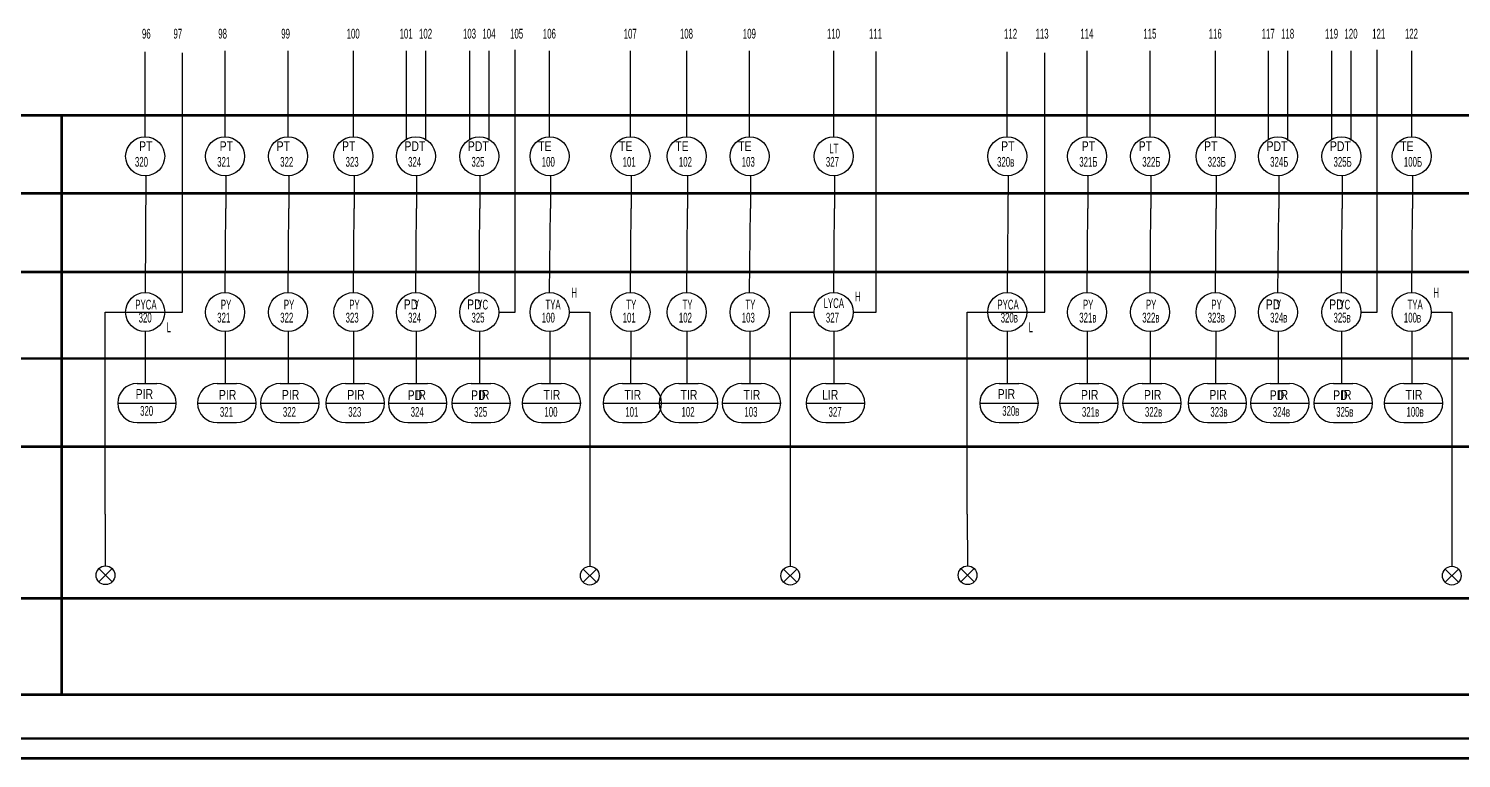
# Model space of a CAD drawing. Extents: x 0 to 3219, y 0 to 555.
# Drawn here: x 1653.7 to 2020.5, y -0.1 to 186.7 of the extents above; entities that cross this region are included whole.
import ezdxf

# ---------------------------------------------------------------- set-up
doc = ezdxf.new("R2010")
doc.units = 0
doc.header["$MEASUREMENT"] = 0
doc.layers.add('1', color=7, linetype='CONTINUOUS')
doc.layers.add('2', color=7, linetype='CONTINUOUS')
doc.styles.add('стиль1', font='MDM_Win.shx', dxfattribs={"width": 0.5})

msp = doc.modelspace()

# ---------------------------------------------------------------- linework, layer by layer
at = {"layer": '1', "lineweight": 30}
for p, q in [((1671.67, 48.45), (1675.07, 45.05)), ((1671.67, 45.05), (1675.07, 48.45)), ((1795.66, 48.34), (1799.05, 44.95)), ((1795.66, 44.95), (1799.05, 48.34)), ((1847, 48.34), (1850.39, 44.95)), ((1847, 44.95), (1850.39, 48.34)), ((1892.42, 48.45), (1895.81, 45.05)), ((1892.42, 45.05), (1895.81, 48.45)), ((2016.4, 48.34), (2019.8, 44.95)), ((2016.4, 44.95), (2019.8, 48.34))]:
    msp.add_line(p, q, dxfattribs=at)
for centre in [(1673.37, 46.75), (1797.36, 46.65), (1848.7, 46.65), (1894.11, 46.75), (2018.1, 46.65)]:
    msp.add_circle(centre, 2.4, dxfattribs=at)
at = {"layer": '2', "lineweight": 30}
for p, q in [((1683.53, 159.02), (1683.53, 180.8)), ((1693.1, 114.13), (1693.1, 180.53)), ((1703.98, 159.02), (1703.98, 181)), ((1720.11, 159.02), (1720.11, 181)), ((1736.85, 159.02), (1736.85, 181)), ((1750.4, 158.48), (1750.4, 181)), ((1755.39, 158.03), (1755.39, 181)), ((1766.64, 158.48), (1766.64, 181)), ((1771.62, 158.03), (1771.62, 181)), ((1778.27, 114.13), (1778.27, 181.26)), ((1787.09, 159.02), (1787.09, 181)), ((1807.8, 159.02), (1807.8, 181)), ((1822.19, 159.02), (1822.19, 181)), ((1838.3, 159.02), (1838.3, 181)), ((1859.83, 159.02), (1859.83, 181)), ((1870.71, 114.13), (1870.71, 180.88)), ((1904.27, 159.02), (1904.27, 180.8)), ((1913.85, 114.13), (1913.85, 180.53)), ((1924.72, 159.02), (1924.72, 181)), ((1940.85, 159.02), (1940.85, 181)), ((1957.6, 159.02), (1957.6, 181)), ((1971.15, 158.48), (1971.15, 181)), ((1976.13, 158.03), (1976.13, 181)), ((1987.38, 158.48), (1987.38, 181)), ((1992.36, 158.03), (1992.36, 181)), ((1999.01, 114.13), (1999.01, 181.26)), ((2007.83, 159.02), (2007.83, 181)), ((1683.72, 149.04), (1683.53, 119.13)), ((1704.17, 149.04), (1704.17, 140.67)), ((1720.29, 149.04), (1720.29, 140.67)), ((1737.04, 149.04), (1737.04, 140.67)), ((1753.03, 149.04), (1753.03, 140.67)), ((1769.26, 149.04), (1769.26, 140.67)), ((1787.27, 149.04), (1787.27, 140.67)), ((1807.99, 149.04), (1807.99, 140.67)), ((1822.38, 149.04), (1822.38, 140.67)), ((1838.49, 149.04), (1838.49, 140.67)), ((1860.01, 149.04), (1860.01, 140.67)), ((1904.46, 149.04), (1904.27, 119.13)), ((1924.91, 149.04), (1924.91, 140.67)), ((1941.04, 149.04), (1941.04, 140.67)), ((1957.78, 149.04), (1957.78, 140.67)), ((1973.77, 149.04), (1973.77, 140.67)), ((1990.01, 149.04), (1990.01, 140.67)), ((2008.02, 149.04), (2008.02, 140.67)), ((1703.98, 119.13), (1704.17, 140.67)), ((1720.11, 119.13), (1720.29, 140.67)), ((1736.85, 119.13), (1737.04, 140.67)), ((1752.84, 119.13), (1753.03, 140.67)), ((1769.08, 119.13), (1769.26, 140.67)), ((1787.09, 119.13), (1787.27, 140.67)), ((1807.8, 119.13), (1807.99, 140.67)), ((1822.19, 119.13), (1822.38, 140.67)), ((1838.3, 119.13), (1838.49, 140.67)), ((1859.83, 119.13), (1860.01, 140.67)), ((1924.72, 119.13), (1924.91, 140.67)), ((1940.85, 119.13), (1941.04, 140.67)), ((1957.6, 119.13), (1957.78, 140.67)), ((1973.59, 119.13), (1973.77, 140.67)), ((1989.82, 119.13), (1990.01, 140.67)), ((2007.83, 119.13), (2008.02, 140.67)), ((1673.24, 62.37), (1673.24, 114.13)), ((1673.24, 114.13), (1678.53, 114.13)), ((1678.53, 114.13), (1688.53, 114.13)), ((1688.53, 114.13), (1693.1, 114.13)), ((1774.08, 114.13), (1778.27, 114.13)), ((1792.09, 114.13), (1792.09, 114.13)), ((1792.09, 114.13), (1797.36, 114.13)), ((1797.36, 114.13), (1797.36, 49.05)), ((1812.8, 114.13), (1812.8, 114.13)), ((1827.19, 114.13), (1827.19, 114.13)), ((1843.3, 114.13), (1843.3, 114.13)), ((1848.7, 114.13), (1848.7, 49.05)), ((1848.7, 114.13), (1854.83, 114.13)), ((1864.83, 114.13), (1864.83, 114.13)), ((1864.83, 114.13), (1870.71, 114.13)), ((1893.98, 62.37), (1893.98, 114.13)), ((1893.98, 114.13), (1899.27, 114.13)), ((1899.27, 114.13), (1909.27, 114.13)), ((1909.27, 114.13), (1913.85, 114.13)), ((1994.82, 114.13), (1999.01, 114.13)), ((2012.83, 114.13), (2012.83, 114.13)), ((2012.83, 114.13), (2018.1, 114.13)), ((2018.1, 114.13), (2018.1, 49.05)), ((1683.53, 109.13), (1683.53, 95.84)), ((1704.1, 95.84), (1704.11, 109.13)), ((1720.22, 95.84), (1720.23, 109.13)), ((1736.97, 95.84), (1736.98, 109.13)), ((1752.96, 95.84), (1752.97, 109.13)), ((1769.19, 95.84), (1769.2, 109.13)), ((1787.2, 95.84), (1787.21, 109.13)), ((1807.92, 95.84), (1807.93, 109.13)), ((1822.31, 95.84), (1822.31, 109.13)), ((1838.42, 95.84), (1838.43, 109.13)), ((1859.94, 95.84), (1859.95, 109.13)), ((1904.27, 109.13), (1904.27, 95.84)), ((1924.84, 95.84), (1924.85, 109.13)), ((1940.97, 95.84), (1940.97, 109.13)), ((1957.71, 95.84), (1957.72, 109.13)), ((1973.7, 95.84), (1973.71, 109.13)), ((1989.94, 95.84), (1989.95, 109.13)), ((2007.95, 95.84), (2007.95, 109.13)), ((1681.49, 95.84), (1686.49, 95.84)), ((1701.94, 95.84), (1706.94, 95.84)), ((1718.07, 95.84), (1723.07, 95.84)), ((1734.81, 95.84), (1739.81, 95.84)), ((1750.8, 95.84), (1755.8, 95.84)), ((1767.04, 95.84), (1772.04, 95.84)), ((1785.05, 95.84), (1790.05, 95.84)), ((1805.76, 95.84), (1810.76, 95.84)), ((1820.15, 95.84), (1825.15, 95.84)), ((1836.26, 95.84), (1841.26, 95.84)), ((1857.79, 95.84), (1862.79, 95.84)), ((1902.23, 95.84), (1907.23, 95.84)), ((1922.68, 95.84), (1927.68, 95.84)), ((1938.81, 95.84), (1943.81, 95.84)), ((1955.56, 95.84), (1960.56, 95.84)), ((1971.55, 95.84), (1976.55, 95.84)), ((1987.78, 95.84), (1992.78, 95.84)), ((2005.79, 95.84), (2010.79, 95.84)), ((1676.49, 90.84), (1691.49, 90.84)), ((1696.94, 90.84), (1711.94, 90.84)), ((1713.07, 90.84), (1728.07, 90.84)), ((1729.81, 90.84), (1744.81, 90.84)), ((1745.8, 90.84), (1760.8, 90.84)), ((1762.04, 90.84), (1777.04, 90.84)), ((1780.05, 90.84), (1795.05, 90.84)), ((1800.76, 90.84), (1815.76, 90.84)), ((1815.15, 90.84), (1830.15, 90.84)), ((1831.26, 90.84), (1846.26, 90.84)), ((1852.79, 90.84), (1867.79, 90.84)), ((1897.23, 90.84), (1912.23, 90.84)), ((1917.68, 90.84), (1932.68, 90.84)), ((1933.81, 90.84), (1948.81, 90.84)), ((1950.56, 90.84), (1965.56, 90.84)), ((1966.55, 90.84), (1981.55, 90.84)), ((1982.78, 90.84), (1997.78, 90.84)), ((2000.79, 90.84), (2015.79, 90.84)), ((1681.49, 85.84), (1686.49, 85.84)), ((1701.94, 85.84), (1706.94, 85.84)), ((1718.07, 85.84), (1723.07, 85.84)), ((1734.81, 85.84), (1739.81, 85.84)), ((1750.8, 85.84), (1755.8, 85.84)), ((1767.04, 85.84), (1772.04, 85.84)), ((1785.05, 85.84), (1790.05, 85.84)), ((1805.76, 85.84), (1810.76, 85.84)), ((1820.15, 85.84), (1825.15, 85.84)), ((1836.26, 85.84), (1841.26, 85.84)), ((1857.79, 85.84), (1862.79, 85.84)), ((1902.23, 85.84), (1907.23, 85.84)), ((1922.68, 85.84), (1927.68, 85.84)), ((1938.81, 85.84), (1943.81, 85.84)), ((1955.56, 85.84), (1960.56, 85.84)), ((1971.55, 85.84), (1976.55, 85.84)), ((1987.78, 85.84), (1992.78, 85.84)), ((2005.79, 85.84), (2010.79, 85.84)), ((1673.24, 62.37), (1673.31, 49.15)), ((1893.98, 62.37), (1894.05, 49.15))]:
    msp.add_line(p, q, dxfattribs=at)
at = {"layer": '2', "lineweight": 80}
for p, q in [((34.49, 164.47), (2402.37, 164.6)), ((1662.16, 16.2), (1662.16, 164.47)), ((34.49, 144.47), (2402.37, 144.6)), ((34.49, 124.47), (2272.23, 124.47)), ((34.49, 102.2), (2402.37, 102.33)), ((34.49, 79.69), (2272.23, 79.69)), ((34.76, 40.88), (3005.63, 40.88)), ((34.49, 16.2), (2272.23, 16.2)), ((0, 0), (2476.67, -0.12))]:
    msp.add_line(p, q, dxfattribs=at)
at = {"layer": '2', "lineweight": 80, "ltscale": 100}
msp.add_line((3213.28, 4.85), (20, 5), dxfattribs=at)
at = {"layer": '2', "lineweight": 30}
for centre in [(1683.53, 154.02), (1703.98, 154.02), (1720.11, 154.02), (1736.85, 154.02), (1752.84, 154.02), (1769.08, 154.02), (1787.09, 154.02), (1807.8, 154.02), (1822.19, 154.02), (1838.3, 154.02), (1859.83, 154.02), (1904.27, 154.02), (1924.72, 154.02), (1940.85, 154.02), (1957.6, 154.02), (1973.59, 154.02), (1989.82, 154.02), (2007.83, 154.02), (1683.53, 114.13), (1703.98, 114.13), (1720.11, 114.13), (1736.85, 114.13), (1752.84, 114.13), (1769.08, 114.13), (1787.09, 114.13), (1807.8, 114.13), (1822.19, 114.13), (1838.3, 114.13), (1859.83, 114.13), (1904.27, 114.13), (1924.72, 114.13), (1940.85, 114.13), (1957.6, 114.13), (1973.59, 114.13), (1989.82, 114.13), (2007.83, 114.13)]:
    msp.add_circle(centre, 5, dxfattribs=at)
for centre, start, end in [((1681.49, 90.84), 90, 270), ((1686.49, 90.84), 270, 90), ((1701.94, 90.84), 90, 270), ((1706.94, 90.84), 270, 90), ((1718.07, 90.84), 90, 270), ((1723.07, 90.84), 270, 90), ((1734.81, 90.84), 90, 270), ((1739.81, 90.84), 270, 90), ((1750.8, 90.84), 90, 270), ((1755.8, 90.84), 270, 90), ((1767.04, 90.84), 90, 270), ((1772.04, 90.84), 270, 90), ((1785.05, 90.84), 90, 270), ((1790.05, 90.84), 270, 90), ((1805.76, 90.84), 90, 270), ((1810.76, 90.84), 270, 90), ((1820.15, 90.84), 90, 270), ((1825.15, 90.84), 270, 90), ((1836.26, 90.84), 90, 270), ((1841.26, 90.84), 270, 90), ((1857.79, 90.84), 90, 270), ((1862.79, 90.84), 270, 90), ((1902.23, 90.84), 90, 270), ((1907.23, 90.84), 270, 90), ((1922.68, 90.84), 90, 270), ((1927.68, 90.84), 270, 90), ((1938.81, 90.84), 90, 270), ((1943.81, 90.84), 270, 90), ((1955.56, 90.84), 90, 270), ((1960.56, 90.84), 270, 90), ((1971.55, 90.84), 90, 270), ((1976.55, 90.84), 270, 90), ((1987.78, 90.84), 90, 270), ((1992.78, 90.84), 270, 90), ((2005.79, 90.84), 90, 270), ((2010.79, 90.84), 270, 90)]:
    msp.add_arc(centre, 5, start, end, dxfattribs=at)

# ---------------------------------------------------------------- texts
at = {"layer": '2', "color": 0, "lineweight": 30, "style": 'стиль1', "width": 0.6}
for s, p in [('96', (1682.71, 184.17)), ('97', (1690.77, 184.17)), ('98', (1702.24, 184.17)), ('99', (1718.37, 184.17)), ('100', (1735.11, 184.17)), ('101', (1748.67, 184.17)), ('102', (1753.65, 184.17)), ('103', (1764.9, 184.17)), ('104', (1769.88, 184.17)), ('105', (1776.97, 184.17)), ('106', (1785.35, 184.17)), ('107', (1806.06, 184.17)), ('108', (1820.45, 184.17)), ('109', (1836.56, 184.17)), ('110', (1858.09, 184.17)), ('111', (1868.86, 184.17)), ('112', (1903.45, 184.17)), ('113', (1911.51, 184.17)), ('114', (1922.98, 184.17)), ('115', (1939.11, 184.17)), ('116', (1955.86, 184.17)), ('117', (1969.41, 184.17)), ('118', (1974.39, 184.17)), ('119', (1985.64, 184.17)), ('120', (1990.62, 184.17)), ('121', (1997.71, 184.17)), ('122', (2006.09, 184.17))]:
    msp.add_text(s, height=2.5, dxfattribs=at).set_placement(p)
at = {"layer": '2', "lineweight": 30, "style": 'стиль1'}
for s, width, p in [('РТ', 0.8, (1681.97, 155.36)), ('РТ', 0.8, (1702.6, 155.36)), ('РТ', 0.8, (1717.18, 155.36)), ('РТ', 0.8, (1733.93, 155.36)), ('РDТ', 0.8, (1749.92, 155.36)), ('РDТ', 0.8, (1766.15, 155.36)), ('ТЕ', 0.8, (1784.16, 155.36)), ('ТЕ', 0.8, (1804.88, 155.36)), ('ТЕ', 0.8, (1819.26, 155.36)), ('ТЕ', 0.8, (1835.38, 155.36)), ('РТ', 0.8, (1902.71, 155.36)), ('РТ', 0.8, (1923.34, 155.36)), ('РТ', 0.8, (1937.92, 155.36)), ('РТ', 0.8, (1954.67, 155.36)), ('РDТ', 0.8, (1970.66, 155.36)), ('РDТ', 0.8, (1986.89, 155.36)), ('ТЕ', 0.8, (2004.9, 155.36)), ('LТ', 0.6, (1858.69, 154.78)), ('320', 0.6, (1680.91, 151.36)), ('321', 0.6, (1701.97, 151.36)), ('322', 0.6, (1718.1, 151.36)), ('323', 0.6, (1734.84, 151.36)), ('324', 0.6, (1750.84, 151.36)), ('325', 0.6, (1767.07, 151.36)), ('100', 0.6, (1785.08, 151.36)), ('101', 0.6, (1805.79, 151.36)), ('102', 0.6, (1820.18, 151.36)), ('103', 0.6, (1836.29, 151.36)), ('327', 0.6, (1857.82, 151.36)), ('320в', 0.6, (1901.66, 151.36)), ('321Б', 0.6, (1922.71, 151.36)), ('322Б', 0.6, (1938.84, 151.36)), ('323Б', 0.6, (1955.59, 151.36)), ('324Б', 0.6, (1971.58, 151.36)), ('325Б', 0.6, (1987.81, 151.36)), ('100Б', 0.6, (2005.82, 151.36)), ('Н', 0.6, (1792.62, 117.87)), ('LYСА', 0.6, (1857.23, 115.17)), ('Н', 0.6, (1865.26, 116.85)), ('Н', 0.6, (2013.36, 117.87)), ('РYСА', 0.6, (1681, 114.81)), ('320', 0.6, (1681.85, 111.47)), ('321', 0.6, (1701.97, 111.47)), ('РY', 0.6, (1702.9, 114.81)), ('322', 0.6, (1718.1, 111.47)), ('РY', 0.6, (1719.03, 114.81)), ('323', 0.6, (1734.84, 111.47)), ('РY', 0.6, (1735.77, 114.81)), ('РD', 0.8, (1749.72, 114.87)), ('324', 0.6, (1750.84, 111.47)), (' Y', 0.6, (1751.77, 114.81)), ('РD', 0.8, (1765.95, 114.87)), ('325', 0.6, (1767.07, 111.47)), (' YС', 0.6, (1768, 114.81)), ('100', 0.6, (1785.08, 111.47)), ('ТYА', 0.6, (1786.01, 114.81)), ('101', 0.6, (1805.79, 111.47)), ('ТY', 0.6, (1806.72, 114.81)), ('102', 0.6, (1820.18, 111.47)), ('ТY', 0.6, (1821.11, 114.81)), ('103', 0.6, (1836.29, 111.47)), ('ТY', 0.6, (1837.22, 114.81)), ('327', 0.6, (1857.82, 111.47)), ('РYСА', 0.6, (1901.75, 114.81)), ('320в', 0.6, (1902.59, 111.47)), ('321в', 0.6, (1922.71, 111.47)), ('РY', 0.6, (1923.64, 114.81)), ('322в', 0.6, (1938.84, 111.47)), ('РY', 0.6, (1939.77, 114.81)), ('323в', 0.6, (1955.59, 111.47)), ('РY', 0.6, (1956.52, 114.81)), ('РD', 0.8, (1970.46, 114.87)), ('324в', 0.6, (1971.58, 111.47)), (' Y', 0.6, (1972.51, 114.81)), ('РD', 0.8, (1986.69, 114.87)), ('325в', 0.6, (1987.81, 111.47)), (' YС', 0.6, (1988.74, 114.81)), ('100в', 0.6, (2005.82, 111.47)), ('ТYА', 0.6, (2006.75, 114.81)), ('L', 0.6, (1689.02, 108.98)), ('L', 0.6, (1909.76, 108.98)), ('PIR', 0.8, (1681.09, 91.92)), ('PIR', 0.8, (1702.41, 91.7)), ('PIR', 0.8, (1718.54, 91.7)), ('PIR', 0.8, (1735.28, 91.7)), ('РD', 0.8, (1750.74, 91.61)), ('  IR', 0.8, (1751.27, 91.7)), ('РD', 0.8, (1766.97, 91.61)), ('  IR', 0.8, (1767.51, 91.7)), ('ТIR', 0.8, (1785.52, 91.7)), ('ТIR', 0.8, (1806.23, 91.7)), ('ТIR', 0.8, (1820.62, 91.7)), ('ТIR', 0.8, (1836.73, 91.7)), (' LIR', 0.8, (1856.1, 91.72)), ('PIR', 0.8, (1901.83, 91.92)), ('PIR', 0.8, (1923.15, 91.7)), ('PIR', 0.8, (1939.28, 91.7)), ('PIR', 0.8, (1956.03, 91.7)), ('РD', 0.8, (1971.48, 91.61)), ('  IR', 0.8, (1972.02, 91.7)), ('РD', 0.8, (1987.72, 91.61)), ('  IR', 0.8, (1988.25, 91.7)), ('ТIR', 0.8, (2006.26, 91.7)), ('320', 0.6, (1682.23, 87.59)), ('321', 0.6, (1702.65, 87.34)), ('322', 0.6, (1718.78, 87.34)), ('323', 0.6, (1735.52, 87.34)), ('324', 0.6, (1751.51, 87.34)), ('325', 0.6, (1767.75, 87.34)), ('100', 0.6, (1785.76, 87.34)), ('101', 0.6, (1806.47, 87.34)), ('102', 0.6, (1820.86, 87.34)), ('103', 0.6, (1836.97, 87.34)), ('327', 0.6, (1858.5, 87.34)), ('320в', 0.6, (1902.97, 87.59)), ('321в', 0.6, (1923.39, 87.34)), ('322в', 0.6, (1939.52, 87.34)), ('323в', 0.6, (1956.27, 87.34)), ('324в', 0.6, (1972.26, 87.34)), ('325в', 0.6, (1988.49, 87.34)), ('100в', 0.6, (2006.5, 87.34))]:
    msp.add_text(s, height=2.5, dxfattribs=dict(at, width=width)).set_placement(p)

doc.saveas('drawing.dxf')
